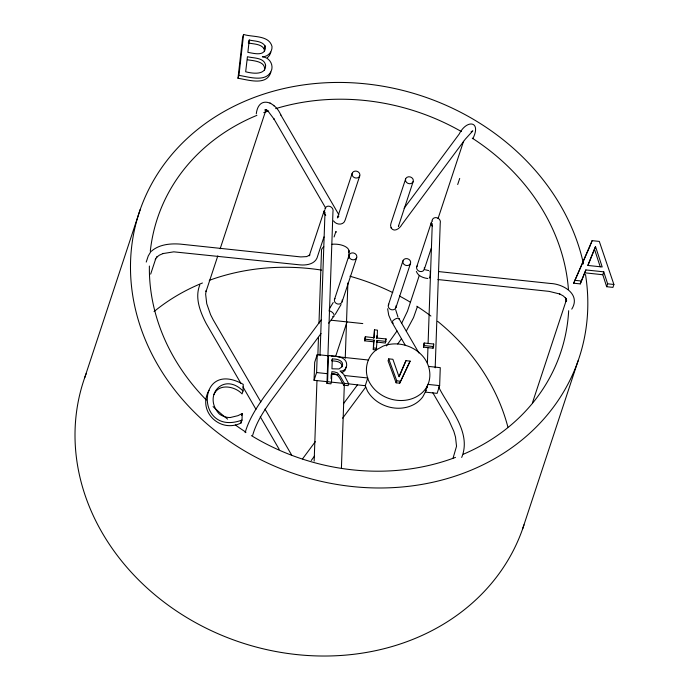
<?xml version="1.0" encoding="UTF-8"?>
<svg xmlns="http://www.w3.org/2000/svg" width="689" height="689" viewBox="0 0 689 689"><rect width="100%" height="100%" fill="white"/><g stroke="black" fill="none" stroke-linecap="round" stroke-linejoin="round"><path stroke-width="1.03" d="M209.06 390.284C196.976 411.014 219.92 433.562 241.047 422.977L241.116 421.108M241.047 422.977L242.003 420.083L242.235 413.546L237.92 415.682L230.195 417.543M213.952 394.582C218.706 382.998 235.078 386.236 242.063 393.893L243.019 390.99L243.251 384.367C196.064 357.892 194.996 437.377 242.003 420.083M342.846 383.342L314.055 380.276L314.684 362.302L317.233 354.577L328.963 355.825M314.055 380.276L316.604 372.551L317.233 354.577M314.158 461.113L316.974 380.423M317.844 355.679L318.482 337.386M318.973 323.399L321.487 251.321A13.84 6.838 2 0 1 323.804 246.843M319.997 355.524L325.001 212.238M327.904 356.394L332.951 211.928C334.398 206.924 326.862 203.548 324.889 208.75M343.802 385.211L344.405 383.385L340.444 376.642L337.489 372.887L334.596 371.974L331.857 371.681L331.504 382.016L330.901 383.842L326.974 383.42L327.886 357.367L328.489 355.541C334.742 356.23 346.765 355.92 346.696 365.006C346.868 368.555 343.596 371.672 340.039 371.009L343.794 374.403L348.703 383.842L348.1 385.668L343.802 385.211C340.676 380.957 338.928 372.964 332.167 373.602M328.489 355.541L327.576 381.594L326.974 383.42M331.082 378.674L331.22 374.54M332.305 358.995L331.96 368.804L339.005 368.959L342.132 366.729C344.672 360.571 336.766 358.711 332.305 358.995L331.702 360.821C335.491 361.088 342.235 361.312 341.977 366.66M341.417 467.986L344.311 385.142M345.249 358.246L347.885 282.938M348.746 258.186L349.013 250.658M364.714 340.831L365.248 339.212L374.127 340.151L373.593 341.778L364.714 340.831L364.8 338.351L365.342 336.723L374.213 337.748L374.489 329.833L377.451 330.152L377.176 338.066L386.055 338.928L385.435 343.036L376.538 342.088L377.072 340.469L385.969 341.408M365.248 339.212L365.342 336.723M377.072 340.469L376.263 349.926C365.937 357.505 363.491 372.473 370.002 383.317A32.349 27.844 18.3 0 0 425.294 389.199C433.071 378.674 430.375 363.646 421.41 354.723A32.349 27.844 18.3 0 0 383.032 346.162L376.263 349.926L373.317 349.607L373.593 341.778M373.714 338.385L374.489 329.833M373.317 349.607L374.127 340.151M376.676 338.695L376.78 335.732M423.554 347.178L424.174 343.019L433.674 344.026L433.579 346.567L433.045 348.195L423.554 347.178L424.174 343.019M427.421 362.69L427.947 347.747M428.093 343.484L432.279 223.649M433.045 348.195L433.674 344.026M435.181 367.84L440.228 223.339C441.744 218.008 433.527 214.977 431.969 220.618M439.642 385.633L427.852 384.384L425.302 392.11L437.093 393.359L439.642 385.633L440.271 367.659L428.48 366.41M264.559 70.166C265.799 61.088 253.397 60.847 247.497 59.771M237.989 78.27L242.623 37.344L243.579 34.45C252.372 37.352 268.977 34.846 272.017 46.499C272.431 51.899 267.814 56.894 262.363 56.799C268.495 57.247 272.999 63.138 271.845 69.184C267.702 83.403 248.979 76.849 238.945 75.377L237.989 78.27C248.023 79.752 266.746 86.306 270.889 72.087M238.945 75.377L243.579 34.45M249.263 40.031L247.868 52.373C253.276 53.165 264.076 56.653 265.42 48.402L265.067 45.887C261.656 40.78 254.577 41.314 249.263 40.031L248.307 42.933C253.621 44.208 260.692 43.674 264.111 48.781L264.464 51.296M346.093 366.832L344.965 370.596L342.063 372.654M398.604 225.398L398.423 226.337L413.176 181.552A3.996 3.436 18.3 0 0 408.499 176.789A3.996 3.436 18.3 0 0 406.527 182.404A3.996 3.436 18.3 0 0 413.176 181.552M84.713 377.667L140.168 209.62M146.223 262.07L148.247 255.955L150.693 251.881M150.658 274.144L155.714 258.806L155.292 259.589L156.937 256.928L156.325 257.505L159.297 255.206L163.414 253.397L162.905 253.595L173.783 251.838L300.103 264.886C306.166 265.42 314.244 264.335 316.992 258.048L323.959 236.921M264.111 48.781L265.067 45.887M199.801 284.97C194.574 297.837 200.258 312.091 206.244 323.623L240.814 383.213M256.282 113.823C258.556 95.056 275.411 101.627 280.897 115.097M217.81 255.886L206.063 291.473L206.218 290.62L205.632 294.125L206.743 303.694L210.61 314.744L213.185 319.799L260.855 401.954M220.153 248.772L265.79 110.49M241.598 415.476L242.235 413.546M245.129 432.675C248.918 419.368 256.541 407.595 264.455 396.408L321.307 319.817M324.045 211.17L309.24 255.834L309.904 254.947L306.674 256.601L300.817 256.928L180.372 244.113C170.355 243.363 159.142 244.337 151.304 251.304M252.665 435.336C256.162 422.874 263.25 411.824 270.674 401.36L321.048 333.493M352.191 173.258L337.395 217.931L338.256 216.725M334.087 236.964L335.931 231.366L336.31 232.176M359.744 175.867A3.996 3.436 18.3 0 1 353.095 176.72A3.996 3.436 18.3 0 1 355.059 171.105A3.996 3.436 18.3 0 1 359.744 175.867L345.137 220.118C343.613 225.536 336.284 225.114 333.571 220.911M334.535 299.284L349.134 255.059M342.097 301.851L356.687 257.66A3.996 3.436 18.3 0 0 352.001 252.897A3.996 3.436 18.3 0 0 350.038 258.513A3.996 3.436 18.3 0 0 356.687 257.66M335.732 356.11L347.023 321.909M405.623 178.942L391.033 223.167L390.56 225.372L391.188 227.999M388.398 304.943L402.97 260.778M426.172 390.482L422.745 396.924A32.349 27.844 18.3 0 1 367.452 391.042L365.248 385.719L367.797 377.994L344.336 375.496M395.917 307.638L410.523 263.387A3.996 3.436 18.3 0 0 405.847 258.625A3.996 3.436 18.3 0 0 403.875 264.24A3.996 3.436 18.3 0 0 410.523 263.387M385.521 340.555L386.055 338.928M416.75 266.729L431.323 222.581M388.717 358.848L388.071 360.821L396.106 382.808L399.706 383.196L410.127 361.122L405.95 360.683L398.965 376.642L392.894 359.288L388.717 358.848L396.761 380.836L396.106 382.808M419.248 275.548L407.492 311.161L401.713 323.21M438.049 218.577L463.568 141.254M424.26 269.459L431.236 248.333M417.37 306.7L413.529 317.595L406.321 331.004M457.694 184.523L459.709 178.417M472.818 138.704C481.783 121.075 466.78 118.999 459.184 134.062L404.098 208.276M405.95 360.683L399.138 376.737M399.706 383.196L410.127 361.122M453.086 458.064L456.531 446.265L455.507 437.059L453.836 431.34L448.987 420.591L432.761 392.635M461.699 457.453C472.034 431.986 448.806 407.716 438.592 386.891M532.433 402.876L566.16 300.662L565.996 301.549L566.16 298.785L566.634 300.507L565.376 297.837L565.945 298.458L563.266 295.925L559.39 293.79L559.899 294.031L549.15 291.378L437.92 279.545M573.687 283.205L592.101 240.65L599.301 241.417L613.899 284.479L612.943 287.382L606.656 286.71L602.806 274.73L603.762 271.836L585.865 269.933L580.259 283.902L573.687 283.205L590.714 244.509M591.145 243.544L592.101 240.65M571.775 309.137C581.085 294.237 563.18 283.868 550.261 283.455L438.592 271.578M580.259 283.902L585.865 269.933M588.027 265.351L595.52 246.541L602.195 266.97L587.76 265.437L595.52 246.541M522.641 528.833L578.097 360.786M606.656 286.71L607.612 283.808L603.762 271.836M429.85 271.182C430.797 270.407 430.014 279.071 429.221 278.072M270.915 52.123L269.502 55.344L267.453 57.687M341.081 304.529L335.224 314.391M333.218 302.514L329.161 309.215M426.577 388.243L427.447 386.615M265.36 111.308L266.195 109.878M397.028 330.944L386.383 345.93M397.717 343.983L401.256 338.988M328.705 323.184L333.803 316.311M302.531 458.891L315.329 441.649M343.492 403.702L357.574 384.729M311.239 460.485L314.442 456.17M342.631 418.206L365.687 387.132M265.101 110.343L265.945 109.861L264.929 109.775L267.186 110.361L265.592 109.517L268.34 111.54L274.144 119.24L273.921 118.861L325.725 208.138M337.963 216.914L338.816 216.432M471.121 131.711L472.818 130.876L465.256 139.212L401.876 224.597C399.956 228.257 394.082 232.942 391.025 227.758M584.909 272.827L602.806 274.73M574.643 280.302L581.215 281.009M607.612 283.808L613.899 284.479M331.521 320.256L362.784 323.58M424.088 345.559L433.579 346.567M373.86 347.988L376.797 348.298M331.099 356.049L335.362 356.506M337.498 356.73L368.426 360.02M396.761 380.836L400.361 381.224M316.604 372.551L327.266 373.688M331.538 374.136L337.937 374.816M344.405 383.385L365.248 385.719M428.661 270.57L425.346 269.787M427.766 278.511C423.261 277.968 417.99 276.082 416.345 271.423M270.002 102.928L270.734 103.471M273.344 105.391L273.972 105.856M243.019 390.99C223.684 371.535 202.342 395.753 219.291 413.951A15.192 13.074 18.3 0 0 230.195 417.543M338.876 214.787L280.673 114.718M398.879 318.447L418.929 353.001M392.075 322.504L405.459 345.577M264.989 409.094L291.619 454.99M242.976 386.934L255.972 409.326M260.261 416.733L279.174 449.314M397.923 316.811L395.667 309.757M391.335 321.298L388.734 315.226L387.631 308.767M594.564 249.444L600.24 266.807M585.504 274.506A231.65 199.362 18.3 0 1 277.745 467.486A231.65 199.362 18.3 0 1 211.669 119.171A231.65 199.362 18.3 0 1 583.497 263.913M568.666 310.696A212.496 182.878 18.3 0 1 463.344 454.232M455.498 457.384A212.496 182.878 18.3 0 1 251.39 435.62M246.007 432.253A212.496 182.878 18.3 0 1 235.362 424.975M227.637 419.127A212.496 182.878 18.3 0 1 213.073 406.605M206.312 400.008A212.496 182.878 18.3 0 1 149.384 266.032M150.297 251.192A212.496 182.878 18.3 0 1 256.902 115.347M263.741 112.669A212.496 182.878 18.3 0 1 268.641 110.912M275.652 108.647A212.496 182.878 18.3 0 1 461.415 131.573M472.258 138.162A212.496 182.878 18.3 0 1 568.451 289.604M523.993 524.837A231.65 199.362 18.3 0 1 237.722 641.399A231.65 199.362 18.3 0 1 86.151 373.705M154.043 311.574A212.496 182.878 18.3 0 1 202.437 282.99M209.258 280.354A212.496 182.878 18.3 0 1 321.66 270.114M349.934 276.229A212.496 182.878 18.3 0 1 392.764 292.601M399.431 296.012A212.496 182.878 18.3 0 1 410.515 302.29M416.802 306.209A212.496 182.878 18.3 0 1 430.909 316.044M437.687 321.35A212.496 182.878 18.3 0 1 507.871 426.999M342.166 300.034A3.996 3.497 17.2 0 1 337.662 304.013A3.996 3.497 17.2 0 1 334.966 298.466M328.877 310.842A3.996 2.067 36.9 0 1 333.614 313.814A3.996 2.067 36.9 0 1 332.623 316.673M395.986 305.813A3.996 3.479 20.9 0 1 391.507 309.731A3.996 3.479 20.9 0 1 388.82 304.142M393.35 323.107A3.996 1.567 -30.9 0 1 392.515 321.246A3.996 1.567 -30.9 0 1 396.752 318.413A3.996 1.567 -30.9 0 1 399.06 319.283M332.064 244.251A13.84 6.838 2 0 1 348.901 252.441M325.751 215.269A3.996 3.436 18.3 0 1 325.122 209.723M432.227 226.044A3.996 3.436 18.3 0 1 432.399 221.135M424.329 267.659A3.996 3.419 21.7 0 1 419.877 271.475A3.996 3.419 21.7 0 1 417.172 265.945M265.618 65.231C265.911 75.609 252.208 73.482 245.672 71.777L247.437 56.713C253.276 58.324 264.154 57.29 265.618 65.231"/></g></svg>
